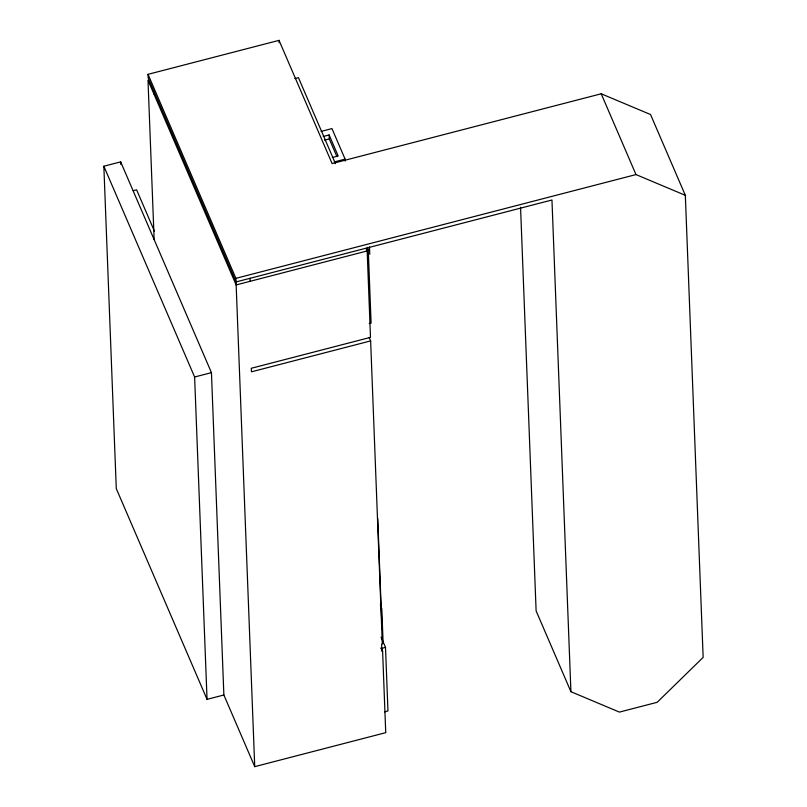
<?xml version="1.0" encoding="UTF-8"?>
<svg xmlns="http://www.w3.org/2000/svg" width="807" height="807" viewBox="0 0 807 807"><rect width="100%" height="100%" fill="white"/><g stroke="black" fill="none" stroke-linecap="round" stroke-linejoin="round"><path stroke-width="1.21" d="M570.922 691.7L551.958 199.995L236.037 281.936L148.165 77.916L148.034 74.335L279.04 40.35L332.111 163.579L601.205 93.783L650.543 114.533L685.335 195.324L703.149 657.402L657.16 702.312L619.423 712.097L570.922 691.7L536.12 610.899L520.555 207.228M294.858 78.592L298.439 77.664L335.49 163.69M223.872 694.998L207.046 699.366L116.279 488.598L103.851 166.232L120.667 161.874L211.444 372.642L223.872 694.998L254.73 766.65L385.736 732.665L382.599 651.138L381.106 647.688M321.156 131.4L331.959 128.595L345.103 159.12L345.184 161.097M323.214 136.494L329.135 134.961L338.183 155.973L332.262 157.506M324.545 140.146L329.286 138.915L329.135 134.961M133.256 190.694L136.615 189.827L154.44 231.226M334.31 161.925L345.103 159.12M254.73 766.65L235.896 278.354L635.997 174.574L685.335 195.324M366.388 250.079L368.264 249.595L367.266 247.285M366.166 248.647L367.165 250.947L236.148 284.932L147.994 80.236L154.147 239.598M369.223 323.557L371.099 323.072L368.264 249.595M207.046 699.366L194.618 377L211.444 372.642M369.142 337.457L370.635 340.907L251.431 371.825L251.3 368.274L370.494 337.356L367.165 250.947M380.975 648.556L385.504 647.385L381.065 637.076M382.599 651.138L381.882 651.32L381.61 644.228L382.326 644.036L370.635 340.907M384.556 711.845L387.955 710.967L385.504 647.385M601.205 93.783L635.997 174.574M329.286 138.915L336.902 156.619M380.339 605.26L381.792 608.649L383.133 643.381M148.034 74.335L235.896 278.354M103.851 166.232L194.618 377M369.485 246.962L369.767 254.286M377.747 518.538L382.014 628.996M279.04 40.35L279.131 42.741M249.999 278.314L250.109 281.31M153.824 91.03L153.935 94.026M120.667 161.874L120.768 164.386"/></g></svg>
